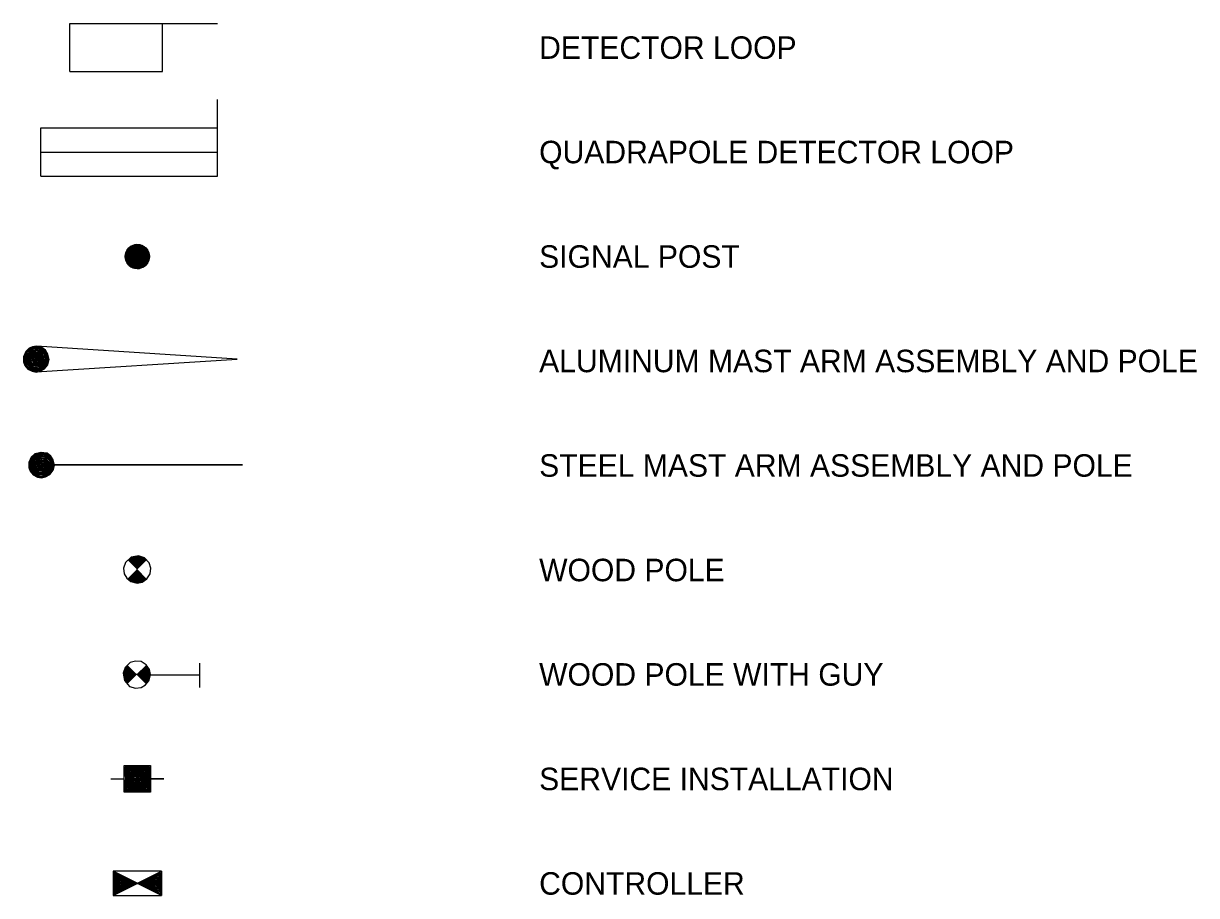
# Model space of a CAD drawing. Extents: x 1709823 to 1716999, y 1398858 to 1402388.
# Drawn here: x 1716443.3 to 1716576.3, y 1401782.1 to 1401880.9 of the extents above; entities that cross this region are included whole.
import ezdxf

# ---------------------------------------------------------------- set-up
doc = ezdxf.new("R2010")
doc.units = 0
doc.layers.add('Signals_PR_Notes', color=7, linetype='Continuous')

msp = doc.modelspace()

# ---------------------------------------------------------------- linework, layer by layer
at = {"layer": 'Signals_PR_Notes'}
for p, q in [((1716448.59, 1401875.41), (1716448.59, 1401880.87)), ((1716448.59, 1401880.87), (1716465.34, 1401880.87)), ((1716459.1, 1401875.41), (1716459.1, 1401880.87)), ((1716448.59, 1401875.41), (1716459.1, 1401875.41)), ((1716465.34, 1401863.57), (1716465.34, 1401872.26)), ((1716445.3, 1401863.57), (1716445.3, 1401869.03)), ((1716445.3, 1401869.03), (1716465.34, 1401869.03)), ((1716445.3, 1401866.3), (1716465.34, 1401866.3)), ((1716445.3, 1401863.57), (1716465.34, 1401863.57)), ((1716463.34, 1401805.65), (1716463.34, 1401808.38)), ((1716457.78, 1401807.08), (1716463.24, 1401807.08))]:
    msp.add_line(p, q, dxfattribs=at)
for points in [[(1716454.88, 1401854.46), (1716454.9, 1401854.18), (1716454.98, 1401853.94), (1716455.06, 1401853.77), (1716455.18, 1401853.6), (1716455.33, 1401853.45), (1716455.52, 1401853.31), (1716455.75, 1401853.19), (1716455.94, 1401853.13), (1716456.24, 1401853.1), (1716456.47, 1401853.12), (1716456.67, 1401853.17), (1716456.86, 1401853.25), (1716457.07, 1401853.38), (1716457.2, 1401853.49), (1716457.35, 1401853.67), (1716457.45, 1401853.83), (1716457.53, 1401854.01), (1716457.58, 1401854.23), (1716457.61, 1401854.46), (1716457.58, 1401854.74), (1716457.51, 1401854.96), (1716457.4, 1401855.19), (1716457.25, 1401855.38), (1716457.04, 1401855.58), (1716456.79, 1401855.72), (1716456.46, 1401855.81), (1716456.12, 1401855.83), (1716455.83, 1401855.77), (1716455.56, 1401855.65), (1716455.34, 1401855.5), (1716455.16, 1401855.3), (1716455.01, 1401855.07), (1716454.93, 1401854.85), (1716454.89, 1401854.64), (1716454.88, 1401854.45), (1716454.97, 1401854.56), (1716454.97, 1401854.47), (1716454.97, 1401854.37), (1716454.97, 1401854.28), (1716454.97, 1401854.19), (1716455.06, 1401854.01), (1716455.15, 1401853.83), (1716455.24, 1401853.65), (1716455.42, 1401853.46), (1716455.69, 1401853.28), (1716455.97, 1401853.19), (1716456.33, 1401853.19), (1716456.51, 1401853.19), (1716456.79, 1401853.28), (1716456.97, 1401853.37), (1716457.15, 1401853.55), (1716457.33, 1401853.74), (1716457.42, 1401853.92), (1716457.52, 1401854.19), (1716457.52, 1401854.47), (1716457.52, 1401854.74), (1716457.42, 1401855.01), (1716457.24, 1401855.28), (1716457.06, 1401855.47), (1716456.79, 1401855.65), (1716456.51, 1401855.74), (1716456.24, 1401855.74), (1716455.88, 1401855.74), (1716455.51, 1401855.56), (1716455.33, 1401855.38), (1716455.15, 1401855.19), (1716455.06, 1401855.01), (1716454.97, 1401854.83), (1716454.97, 1401854.65), (1716454.97, 1401854.56), (1716455.06, 1401854.47), (1716455.06, 1401854.28), (1716455.15, 1401854.01), (1716455.24, 1401853.83), (1716455.42, 1401853.55), (1716455.69, 1401853.37), (1716455.88, 1401853.28), (1716456.6, 1401853.28), (1716456.79, 1401853.37), (1716457.06, 1401853.55), (1716457.24, 1401853.74), (1716457.33, 1401853.92), (1716457.42, 1401854.37), (1716457.42, 1401854.83), (1716457.24, 1401855.1), (1716457.06, 1401855.38), (1716456.79, 1401855.56), (1716456.42, 1401855.65), (1716455.88, 1401855.65), (1716455.51, 1401855.47), (1716455.33, 1401855.28), (1716455.15, 1401855.01), (1716455.06, 1401854.74), (1716455.06, 1401854.47), (1716455.15, 1401854.56), (1716455.15, 1401854.19), (1716455.33, 1401853.83), (1716455.51, 1401853.55), (1716455.88, 1401853.37), (1716456.6, 1401853.37)], [(1716456.6, 1401853.37), (1716457.06, 1401853.65), (1716457.33, 1401854.19), (1716457.33, 1401854.83), (1716457.15, 1401855.1), (1716456.79, 1401855.47), (1716456.42, 1401855.56), (1716455.88, 1401855.56), (1716455.51, 1401855.38), (1716455.24, 1401855.01), (1716455.15, 1401854.83), (1716455.15, 1401854.56), (1716455.24, 1401854.37), (1716455.24, 1401854.1), (1716455.42, 1401853.83), (1716455.69, 1401853.55), (1716455.88, 1401853.46), (1716456.6, 1401853.46), (1716456.97, 1401853.65), (1716457.24, 1401854.1), (1716457.24, 1401854.83), (1716456.88, 1401855.28), (1716456.6, 1401855.47), (1716455.78, 1401855.47), (1716455.51, 1401855.19), (1716455.33, 1401855.01), (1716455.24, 1401854.83), (1716455.24, 1401854.37), (1716455.33, 1401854.47), (1716455.33, 1401854.1), (1716455.69, 1401853.65), (1716455.97, 1401853.55), (1716456.6, 1401853.55), (1716456.97, 1401853.74), (1716457.15, 1401854.1), (1716457.15, 1401854.83), (1716456.79, 1401855.28), (1716456.42, 1401855.38), (1716455.78, 1401855.38), (1716455.51, 1401855.1), (1716455.33, 1401854.92), (1716455.33, 1401854.47), (1716455.42, 1401854.37), (1716455.42, 1401854.1), (1716455.69, 1401853.74), (1716455.88, 1401853.65), (1716456.6, 1401853.65), (1716456.97, 1401853.83), (1716457.06, 1401854.1), (1716457.06, 1401854.83), (1716456.79, 1401855.19), (1716456.51, 1401855.28), (1716455.78, 1401855.28), (1716455.42, 1401854.92), (1716455.42, 1401854.37), (1716455.51, 1401854.47), (1716455.51, 1401854.1), (1716455.69, 1401853.83), (1716455.88, 1401853.74), (1716456.6, 1401853.74), (1716456.79, 1401853.83), (1716456.97, 1401854.01), (1716456.97, 1401854.83), (1716456.79, 1401855.1), (1716456.51, 1401855.19), (1716455.78, 1401855.19), (1716455.51, 1401854.92), (1716455.51, 1401854.47), (1716455.6, 1401854.37), (1716455.6, 1401854.1), (1716455.69, 1401853.92), (1716455.88, 1401853.83), (1716456.6, 1401853.83), (1716456.88, 1401854.01), (1716456.88, 1401854.83), (1716456.79, 1401855.01), (1716456.51, 1401855.1), (1716455.78, 1401855.1), (1716455.6, 1401854.92), (1716455.6, 1401854.37), (1716455.69, 1401854.47), (1716455.69, 1401854.1), (1716455.88, 1401853.92), (1716456.6, 1401853.92), (1716456.79, 1401854.1), (1716456.79, 1401854.92), (1716456.51, 1401855.01), (1716455.78, 1401855.01), (1716455.69, 1401854.92), (1716455.69, 1401854.47), (1716455.78, 1401854.37), (1716455.78, 1401854.1), (1716455.88, 1401854.01), (1716456.6, 1401854.01), (1716456.69, 1401854.1), (1716456.69, 1401854.83), (1716456.51, 1401854.92), (1716455.78, 1401854.92), (1716455.78, 1401854.37), (1716455.88, 1401854.47), (1716455.88, 1401854.1)], [(1716455.88, 1401854.1), (1716456.6, 1401854.1), (1716456.6, 1401854.83), (1716455.88, 1401854.83), (1716455.88, 1401854.47), (1716455.97, 1401854.37), (1716455.97, 1401854.19), (1716456.51, 1401854.19), (1716456.51, 1401854.74), (1716455.97, 1401854.74), (1716455.97, 1401854.37), (1716456.06, 1401854.47), (1716456.06, 1401854.28), (1716456.42, 1401854.28), (1716456.42, 1401854.65), (1716456.06, 1401854.65), (1716456.06, 1401854.47), (1716456.15, 1401854.37), (1716456.33, 1401854.37), (1716456.33, 1401854.56), (1716456.15, 1401854.56), (1716456.15, 1401854.37), (1716456.24, 1401854.47), (1716456.33, 1401854.37)], [(1716444.77, 1401841.4), (1716467.54, 1401842.85), (1716444.83, 1401844.31), (1716444.37, 1401844.25), (1716444, 1401844.1), (1716443.61, 1401843.71), (1716443.35, 1401843.12), (1716443.34, 1401842.55), (1716443.5, 1401842.12), (1716443.83, 1401841.72), (1716444.33, 1401841.47), (1716444.78, 1401841.38), (1716445.24, 1401841.49), (1716445.73, 1401841.76), (1716446.1, 1401842.2), (1716446.24, 1401842.8), (1716446.11, 1401843.41), (1716445.83, 1401843.85), (1716445.42, 1401844.17), (1716444.72, 1401844.24), (1716444.14, 1401844.09), (1716443.69, 1401843.69), (1716443.43, 1401843.1), (1716443.43, 1401842.56), (1716443.64, 1401842.05), (1716443.99, 1401841.7), (1716444.65, 1401841.48), (1716445.38, 1401841.63), (1716445.88, 1401842.03), (1716446.14, 1401842.67), (1716446.03, 1401843.43), (1716445.67, 1401843.93), (1716445.12, 1401844.16), (1716444.55, 1401844.14), (1716444.16, 1401844.01), (1716443.72, 1401843.59), (1716443.48, 1401843.02), (1716443.57, 1401842.41), (1716443.7, 1401842.08), (1716444.24, 1401841.68), (1716444.71, 1401841.58), (1716445.24, 1401841.7), (1716445.78, 1401842.05), (1716446.05, 1401842.72), (1716445.98, 1401843.4), (1716445.6, 1401843.88), (1716445.03, 1401844.09), (1716444.51, 1401844.04), (1716444.12, 1401843.85), (1716443.72, 1401843.34), (1716443.59, 1401843), (1716443.71, 1401842.26), (1716444.28, 1401841.75), (1716445.01, 1401841.72), (1716445.67, 1401842.07), (1716445.96, 1401842.71), (1716445.9, 1401843.39), (1716445.53, 1401843.8), (1716444.99, 1401844), (1716444.53, 1401843.96), (1716444.13, 1401843.75), (1716443.79, 1401843.22), (1716443.7, 1401842.92), (1716443.76, 1401842.41), (1716444.04, 1401842.08), (1716444.44, 1401841.82), (1716445.05, 1401841.83), (1716445.65, 1401842.2), (1716445.88, 1401842.76), (1716445.78, 1401843.4), (1716445.33, 1401843.79), (1716444.78, 1401843.9), (1716444.24, 1401843.71), (1716443.97, 1401843.37), (1716443.8, 1401842.83), (1716443.91, 1401842.38), (1716444.48, 1401841.91), (1716445.17, 1401842), (1716445.67, 1401842.42), (1716445.82, 1401842.9), (1716445.71, 1401843.32), (1716445.32, 1401843.68), (1716444.74, 1401843.79), (1716444.28, 1401843.57), (1716444.03, 1401843.31), (1716443.91, 1401842.8), (1716444.01, 1401842.42), (1716444.48, 1401842.03), (1716445.15, 1401842.11), (1716445.61, 1401842.46), (1716445.74, 1401842.89), (1716445.58, 1401843.24), (1716445.24, 1401843.58), (1716444.75, 1401843.64), (1716444.29, 1401843.44), (1716444.03, 1401842.95), (1716444.09, 1401842.49), (1716444.48, 1401842.17), (1716445.1, 1401842.2), (1716445.54, 1401842.53), (1716445.6, 1401842.9)], [(1716445.6, 1401842.9), (1716445.22, 1401843.48), (1716444.75, 1401843.51), (1716444.35, 1401843.33), (1716444.15, 1401842.87), (1716444.21, 1401842.51), (1716444.52, 1401842.29), (1716445.07, 1401842.31), (1716445.47, 1401842.57), (1716445.48, 1401842.91), (1716445.2, 1401843.35), (1716444.72, 1401843.36), (1716444.41, 1401843.25), (1716444.24, 1401842.79), (1716444.5, 1401842.44), (1716445.05, 1401842.41), (1716445.38, 1401842.6), (1716445.38, 1401843), (1716445.06, 1401843.31), (1716444.47, 1401843.18), (1716444.35, 1401842.82), (1716444.67, 1401842.48), (1716445.05, 1401842.54), (1716445.32, 1401842.73), (1716445.3, 1401843), (1716444.96, 1401843.22), (1716444.56, 1401843.1), (1716444.52, 1401842.81), (1716444.77, 1401842.59), (1716445.24, 1401842.8), (1716445.1, 1401843.05), (1716444.72, 1401843.1), (1716444.62, 1401842.92), (1716444.75, 1401842.73), (1716445.17, 1401842.83), (1716445.01, 1401843.02), (1716444.74, 1401842.98), (1716444.78, 1401842.82), (1716445, 1401842.85), (1716444.96, 1401842.93), (1716444.76, 1401842.9)], [(1716445.37, 1401830.88), (1716468.14, 1401830.88), (1716445.37, 1401830.88), (1716445.33, 1401832.26), (1716444.61, 1401832.12), (1716444.22, 1401831.72), (1716443.96, 1401831.14), (1716443.95, 1401830.56), (1716444.11, 1401830.14), (1716444.44, 1401829.74), (1716444.93, 1401829.48), (1716445.38, 1401829.4), (1716445.85, 1401829.5), (1716446.31, 1401829.78), (1716446.71, 1401830.26), (1716446.84, 1401830.82), (1716446.72, 1401831.42), (1716446.44, 1401831.86), (1716446.02, 1401832.19), (1716445.32, 1401832.25), (1716444.75, 1401832.11), (1716444.29, 1401831.7), (1716444.04, 1401831.12), (1716444.03, 1401830.58), (1716444.24, 1401830.06), (1716444.6, 1401829.71), (1716445.26, 1401829.49), (1716445.99, 1401829.64), (1716446.49, 1401830.04), (1716446.74, 1401830.69), (1716446.63, 1401831.44), (1716446.28, 1401831.95), (1716445.73, 1401832.17), (1716445.15, 1401832.16), (1716444.77, 1401832.02), (1716444.33, 1401831.6), (1716444.09, 1401831.04), (1716444.17, 1401830.43), (1716444.31, 1401830.09), (1716444.85, 1401829.69), (1716445.31, 1401829.59), (1716445.84, 1401829.71), (1716446.39, 1401830.06), (1716446.66, 1401830.73), (1716446.59, 1401831.42), (1716446.2, 1401831.9), (1716445.64, 1401832.11), (1716445.11, 1401832.06), (1716444.72, 1401831.86), (1716444.33, 1401831.36), (1716444.2, 1401831.01), (1716444.32, 1401830.28), (1716444.88, 1401829.76), (1716445.62, 1401829.74), (1716446.28, 1401830.08), (1716446.56, 1401830.72), (1716446.51, 1401831.41), (1716446.13, 1401831.81), (1716445.59, 1401832.02), (1716445.14, 1401831.97), (1716444.73, 1401831.76), (1716444.39, 1401831.24), (1716444.31, 1401830.93), (1716444.36, 1401830.43), (1716444.65, 1401830.09), (1716445.04, 1401829.84), (1716445.65, 1401829.85), (1716446.26, 1401830.22), (1716446.48, 1401830.78), (1716446.39, 1401831.42), (1716445.94, 1401831.8), (1716445.38, 1401831.92), (1716444.85, 1401831.72), (1716444.58, 1401831.38), (1716444.4, 1401830.85), (1716444.51, 1401830.39), (1716445.09, 1401829.92), (1716445.78, 1401830.01), (1716446.28, 1401830.44), (1716446.43, 1401830.92), (1716446.31, 1401831.33), (1716445.92, 1401831.69), (1716445.35, 1401831.8), (1716444.88, 1401831.58), (1716444.63, 1401831.32), (1716444.52, 1401830.82), (1716444.61, 1401830.44), (1716445.09, 1401830.04), (1716445.75, 1401830.12), (1716446.22, 1401830.48), (1716446.34, 1401830.91), (1716446.18, 1401831.26), (1716445.85, 1401831.59), (1716445.36, 1401831.65), (1716444.9, 1401831.45), (1716444.63, 1401830.97), (1716444.7, 1401830.5), (1716445.09, 1401830.18), (1716445.7, 1401830.22), (1716446.14, 1401830.55), (1716446.21, 1401830.92)], [(1716446.21, 1401830.92), (1716445.83, 1401831.49), (1716445.36, 1401831.53), (1716444.96, 1401831.35), (1716444.76, 1401830.88), (1716444.82, 1401830.52), (1716445.13, 1401830.3), (1716445.68, 1401830.33), (1716446.07, 1401830.59), (1716446.08, 1401830.93), (1716445.8, 1401831.36), (1716445.32, 1401831.37), (1716445.01, 1401831.26), (1716444.85, 1401830.81), (1716445.1, 1401830.45), (1716445.65, 1401830.43), (1716445.99, 1401830.61), (1716445.98, 1401831.01), (1716445.67, 1401831.32), (1716445.08, 1401831.2), (1716444.96, 1401830.83), (1716445.27, 1401830.5), (1716445.65, 1401830.55), (1716445.92, 1401830.74), (1716445.91, 1401831.01), (1716445.57, 1401831.23), (1716445.17, 1401831.11), (1716445.13, 1401830.83), (1716445.37, 1401830.6), (1716445.85, 1401830.82), (1716445.71, 1401831.06), (1716445.32, 1401831.11), (1716445.22, 1401830.93), (1716445.36, 1401830.74), (1716445.77, 1401830.85), (1716445.62, 1401831.04), (1716445.34, 1401830.99), (1716445.36, 1401830.83), (1716445.6, 1401830.87), (1716445.57, 1401830.94), (1716445.36, 1401830.92)], [(1716456.22, 1401817.47), (1716456.79, 1401817.58), (1716457.32, 1401817.94), (1716457.69, 1401818.52), (1716457.76, 1401819.17), (1716457.58, 1401819.76), (1716457.04, 1401820.35), (1716456.37, 1401820.57), (1716455.55, 1401820.42), (1716454.89, 1401819.82), (1716454.68, 1401819.16), (1716454.76, 1401818.53), (1716455.05, 1401818.02), (1716455.52, 1401817.64), (1716456.23, 1401817.47), (1716456.75, 1401817.69), (1716457.22, 1401817.94), (1716456.23, 1401818.97), (1716455.22, 1401817.96), (1716455.53, 1401817.7), (1716456.23, 1401817.54), (1716457.1, 1401817.94), (1716456.23, 1401818.88), (1716455.32, 1401817.96), (1716455.68, 1401817.71), (1716456.22, 1401817.61), (1716456.98, 1401817.95), (1716456.24, 1401818.76), (1716455.43, 1401817.96), (1716455.84, 1401817.72), (1716456.26, 1401817.7), (1716456.83, 1401817.95), (1716456.23, 1401818.65), (1716455.55, 1401817.97), (1716455.93, 1401817.77), (1716456.35, 1401817.78), (1716456.72, 1401817.97), (1716456.22, 1401818.53), (1716455.67, 1401817.98), (1716456.03, 1401817.83), (1716456.41, 1401817.87), (1716456.62, 1401818), (1716456.24, 1401818.42), (1716455.79, 1401818), (1716456.15, 1401817.89), (1716456.44, 1401817.94), (1716456.52, 1401818.01), (1716456.25, 1401818.32), (1716455.92, 1401818.01), (1716456.23, 1401817.96), (1716456.45, 1401818), (1716456.25, 1401818.24), (1716456.06, 1401818.05), (1716456.23, 1401818.01), (1716456.34, 1401818.03), (1716456.25, 1401818.15), (1716456.18, 1401818.06), (1716456.25, 1401818.06), (1716456.22, 1401819.07), (1716457.21, 1401820.08), (1716456.96, 1401820.31), (1716456.37, 1401820.5), (1716455.59, 1401820.36), (1716455.25, 1401820.06), (1716456.22, 1401819.09), (1716457.13, 1401820.09), (1716456.74, 1401820.33), (1716456.26, 1401820.43), (1716455.59, 1401820.28), (1716455.35, 1401820.04), (1716456.21, 1401819.18), (1716457.04, 1401820.08), (1716456.63, 1401820.31), (1716456.18, 1401820.35), (1716455.58, 1401820.2), (1716455.44, 1401820.03), (1716456.2, 1401819.28), (1716456.92, 1401820.05), (1716456.53, 1401820.26), (1716456.02, 1401820.24), (1716455.58, 1401820.11), (1716455.52, 1401820.02), (1716456.2, 1401819.39), (1716456.8, 1401820.05), (1716456.41, 1401820.2), (1716455.88, 1401820.15), (1716455.6, 1401820.04), (1716456.2, 1401819.48), (1716456.71, 1401820.03), (1716456.3, 1401820.15), (1716455.72, 1401820.03), (1716456.2, 1401819.58), (1716456.6, 1401820.01), (1716456.21, 1401820.07), (1716455.85, 1401819.99), (1716456.2, 1401819.69), (1716456.44, 1401819.97), (1716455.99, 1401819.98), (1716456.19, 1401819.81), (1716456.3, 1401819.92), (1716456.21, 1401819.94)], [(1716456.21, 1401819.94), (1716456.23, 1401819.09)], [(1716457.72, 1401807.1), (1716457.62, 1401807.67), (1716457.26, 1401808.2), (1716456.68, 1401808.57), (1716456.03, 1401808.64), (1716455.43, 1401808.46), (1716454.85, 1401807.92), (1716454.62, 1401807.25), (1716454.78, 1401806.43), (1716455.37, 1401805.77), (1716456.03, 1401805.55), (1716456.66, 1401805.64), (1716457.18, 1401805.93), (1716457.55, 1401806.4), (1716457.72, 1401807.11), (1716457.51, 1401807.63), (1716457.25, 1401808.1), (1716456.23, 1401807.11), (1716457.24, 1401806.1), (1716457.49, 1401806.41), (1716457.66, 1401807.11), (1716457.25, 1401807.98), (1716456.32, 1401807.11), (1716457.24, 1401806.21), (1716457.49, 1401806.56), (1716457.58, 1401807.1), (1716457.25, 1401807.85), (1716456.44, 1401807.12), (1716457.24, 1401806.31), (1716457.48, 1401806.72), (1716457.5, 1401807.14), (1716457.25, 1401807.72), (1716456.55, 1401807.11), (1716457.23, 1401806.43), (1716457.43, 1401806.81), (1716457.41, 1401807.23), (1716457.23, 1401807.6), (1716456.66, 1401807.1), (1716457.22, 1401806.55), (1716457.37, 1401806.91), (1716457.32, 1401807.29), (1716457.2, 1401807.5), (1716456.78, 1401807.12), (1716457.2, 1401806.67), (1716457.31, 1401807.03), (1716457.26, 1401807.32), (1716457.19, 1401807.4), (1716456.88, 1401807.13), (1716457.19, 1401806.8), (1716457.24, 1401807.11), (1716457.2, 1401807.33), (1716456.96, 1401807.13), (1716457.15, 1401806.94), (1716457.19, 1401807.11), (1716457.17, 1401807.22), (1716457.05, 1401807.13), (1716457.13, 1401807.05), (1716457.14, 1401807.13), (1716456.12, 1401807.1), (1716455.12, 1401808.09), (1716454.89, 1401807.84), (1716454.7, 1401807.25), (1716454.84, 1401806.47), (1716455.14, 1401806.13), (1716456.11, 1401807.1), (1716455.11, 1401808.01), (1716454.87, 1401807.62), (1716454.77, 1401807.14), (1716454.92, 1401806.47), (1716455.16, 1401806.23), (1716456.02, 1401807.09), (1716455.12, 1401807.92), (1716454.89, 1401807.51), (1716454.85, 1401807.05), (1716455, 1401806.46), (1716455.17, 1401806.32), (1716455.92, 1401807.08), (1716455.15, 1401807.8), (1716454.94, 1401807.41), (1716454.95, 1401806.9), (1716455.08, 1401806.46), (1716455.18, 1401806.4), (1716455.81, 1401807.08), (1716455.15, 1401807.69), (1716454.99, 1401807.29), (1716455.05, 1401806.76), (1716455.16, 1401806.48), (1716455.71, 1401807.08), (1716455.17, 1401807.59), (1716455.05, 1401807.18), (1716455.17, 1401806.6), (1716455.61, 1401807.08), (1716455.19, 1401807.48), (1716455.13, 1401807.09), (1716455.21, 1401806.73), (1716455.51, 1401807.08), (1716455.23, 1401807.32), (1716455.22, 1401806.87), (1716455.39, 1401807.07), (1716455.28, 1401807.18), (1716455.26, 1401807.09)], [(1716455.26, 1401807.09), (1716456.11, 1401807.11)], [(1716453.24, 1401795.28), (1716454.74, 1401795.28), (1716454.74, 1401796.79), (1716457.74, 1401796.79), (1716457.74, 1401795.28), (1716459.24, 1401795.28), (1716457.74, 1401795.28), (1716457.74, 1401793.78), (1716454.74, 1401793.78), (1716454.74, 1401795.28), (1716454.86, 1401796.67), (1716457.62, 1401796.67), (1716457.62, 1401793.9), (1716454.86, 1401793.9), (1716454.98, 1401796.55), (1716457.5, 1401796.55), (1716457.5, 1401794.02), (1716454.98, 1401794.02), (1716455.1, 1401796.43), (1716457.38, 1401796.43), (1716457.38, 1401794.14), (1716455.1, 1401794.14), (1716455.22, 1401796.3), (1716457.26, 1401796.3), (1716457.26, 1401794.26), (1716455.22, 1401794.26), (1716455.34, 1401796.19), (1716457.14, 1401796.19), (1716457.14, 1401794.38), (1716455.34, 1401794.38), (1716455.46, 1401796.06), (1716457.02, 1401796.06), (1716457.02, 1401794.5), (1716455.46, 1401794.5), (1716455.58, 1401795.95), (1716456.9, 1401795.95), (1716456.9, 1401794.62), (1716455.58, 1401794.62), (1716455.7, 1401795.82), (1716456.78, 1401795.82), (1716456.78, 1401794.74), (1716455.7, 1401794.74), (1716455.82, 1401795.71), (1716456.66, 1401795.71), (1716456.66, 1401794.86), (1716455.82, 1401794.86), (1716455.94, 1401795.58), (1716456.54, 1401795.58), (1716456.54, 1401794.98), (1716455.94, 1401794.98), (1716456.06, 1401795.46), (1716456.42, 1401795.46), (1716456.42, 1401795.1), (1716456.12, 1401795.1), (1716456.18, 1401795.34), (1716456.3, 1401795.34), (1716456.3, 1401795.22), (1716456.12, 1401795.28)], [(1716453.5, 1401782.07), (1716458.99, 1401782.07), (1716458.99, 1401784.82), (1716453.5, 1401784.82), (1716453.5, 1401782.07), (1716458.99, 1401784.82), (1716458.99, 1401782.07), (1716453.5, 1401784.82), (1716453.61, 1401782.24), (1716456.08, 1401783.45), (1716453.61, 1401784.66), (1716453.71, 1401782.4), (1716455.86, 1401783.45), (1716453.71, 1401784.49), (1716453.82, 1401782.57), (1716455.64, 1401783.45), (1716453.82, 1401784.33), (1716453.93, 1401782.73), (1716455.42, 1401783.45), (1716453.93, 1401784.16), (1716454.04, 1401782.9), (1716455.14, 1401783.45), (1716454.04, 1401784), (1716454.16, 1401783.06), (1716454.92, 1401783.45), (1716454.16, 1401783.83), (1716454.26, 1401783.23), (1716454.7, 1401783.45), (1716454.32, 1401783.61), (1716454.37, 1401783.39), (1716454.43, 1401783.45), (1716456.41, 1401783.45), (1716458.88, 1401784.66), (1716458.88, 1401782.24), (1716456.52, 1401783.39), (1716458.77, 1401784.49), (1716458.77, 1401782.4), (1716456.79, 1401783.39), (1716458.66, 1401784.33), (1716458.66, 1401782.62), (1716457.01, 1401783.39), (1716458.55, 1401784.16), (1716458.55, 1401782.79), (1716457.23, 1401783.39), (1716458.44, 1401784), (1716458.44, 1401782.95), (1716457.45, 1401783.39), (1716458.33, 1401783.83), (1716458.33, 1401783.12), (1716457.67, 1401783.39), (1716458.22, 1401783.67), (1716458.22, 1401783.28), (1716457.83, 1401783.39), (1716458.11, 1401783.5), (1716458.11, 1401783.39), (1716456.41, 1401783.45)]]:
    msp.add_lwpolyline(points, dxfattribs=at)
msp.add_circle((1716456.24, 1401854.47), 1.37, dxfattribs=at)

# ---------------------------------------------------------------- texts
for s, height, p in [('DETECTOR LOOP', 2.5494, (1716501.77, 1401876.86)), ('QUADRAPOLE DETECTOR LOOP', 2.5494, (1716501.77, 1401865.03)), ('SIGNAL POST', 2.5494, (1716501.77, 1401853.19)), ('ALUMINUM MAST ARM ASSEMBLY AND POLE', 2.5494, (1716501.77, 1401841.36)), ('STEEL MAST ARM ASSEMBLY AND POLE', 2.5494, (1716501.77, 1401829.52)), ('WOOD POLE', 2.549, (1716501.77, 1401817.68)), ('WOOD POLE WITH GUY', 2.5494, (1716501.77, 1401805.85)), ('SERVICE INSTALLATION', 2.5494, (1716501.77, 1401794.01)), ('CONTROLLER', 2.549, (1716501.77, 1401782.17))]:
    msp.add_text(s, height=height, dxfattribs=at).set_placement(p)

doc.saveas('drawing.dxf')
